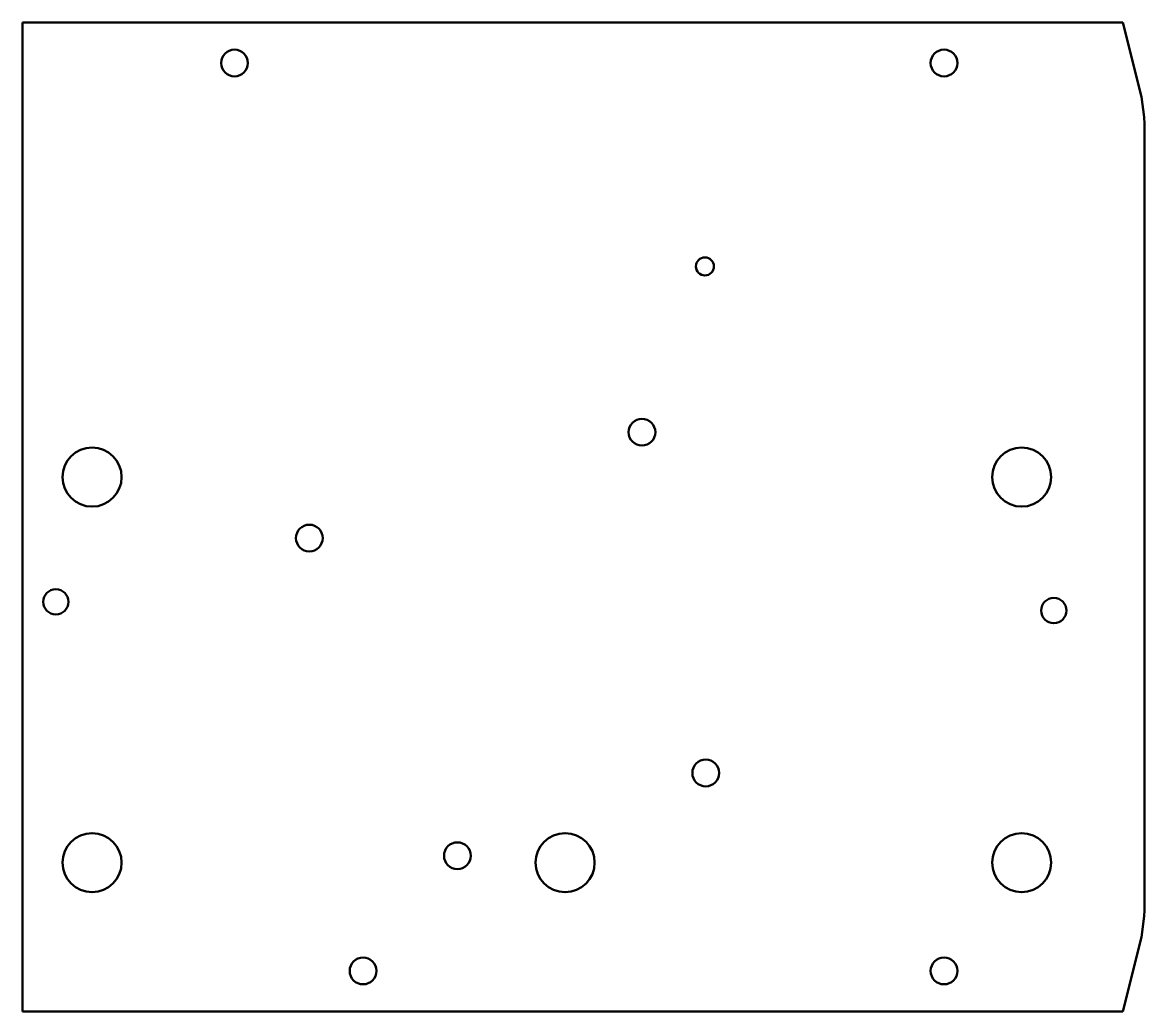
# Model space of a CAD drawing. Header units: millimetres. Extents: x 189 to 408, y 115 to 307.
import ezdxf

# ---------------------------------------------------------------- set-up
doc = ezdxf.new("R2010")
doc.units = ezdxf.units.MM
doc.layers.add('BASE_MT-110', color=7, linetype='Continuous')

msp = doc.modelspace()

# ---------------------------------------------------------------- linework, layer by layer
at = {"layer": 'BASE_MT-110', "color": 7, "linetype": 'Continuous', "lineweight": 50}
for p, q in [((189.29, 292.55), (189.29, 307.05)), ((189.29, 307.05), (403.29, 307.05)), ((406.92, 292.55), (403.29, 307.05)), ((189.29, 292.55), (189.29, 287.32)), ((406.92, 292.55), (407.48, 288.6)), ((407.48, 288.6), (407.54, 287.32)), ((189.29, 134.32), (189.29, 287.32)), ((407.54, 134.32), (407.54, 287.32)), ((189.29, 134.32), (189.29, 129.1)), ((407.49, 133.17), (406.92, 129.1)), ((407.54, 134.32), (407.49, 133.17)), ((189.29, 114.6), (189.29, 129.1)), ((403.29, 114.6), (406.92, 129.1)), ((189.29, 114.6), (403.29, 114.6))]:
    msp.add_line(p, q, dxfattribs=at)
for centre, radius in [((230.54, 299.15), 2.6), ((368.54, 299.15), 2.6), ((322.04, 259.57), 1.75), ((309.79, 227.32), 2.6), ((202.84, 218.59), 5.75), ((383.64, 218.59), 5.75), ((245.09, 206.72), 2.6), ((195.79, 194.32), 2.46), ((389.89, 192.62), 2.46), ((322.19, 161.02), 2.6), ((202.84, 143.57), 5.75), ((294.84, 143.57), 5.75), ((383.64, 143.57), 5.75), ((273.89, 144.92), 2.6), ((255.54, 122.5), 2.6), ((368.54, 122.5), 2.6)]:
    msp.add_circle(centre, radius, dxfattribs=at)

doc.saveas('drawing.dxf')
